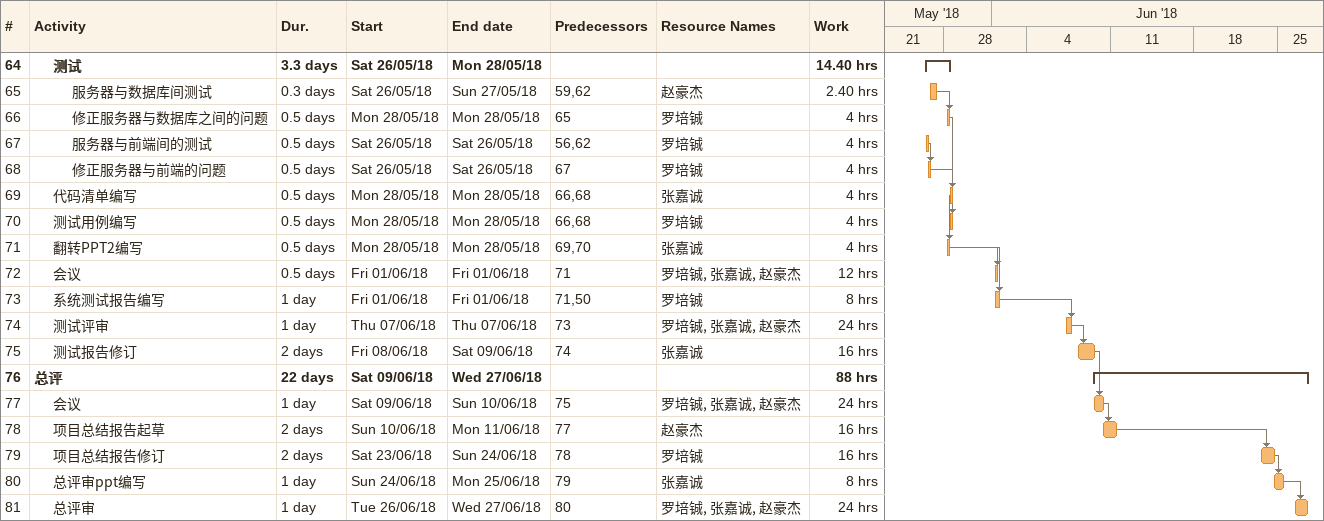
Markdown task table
| ID | Level | Task | Duration | Start | Finish | Predecessors | Resources | Work (h) |
|---|---|---|---|---|---|---|---|---|
| 64 | 2 | **测试** | 3.3d | 2018-05-26 | 2018-05-28 |  |  | 14.40 |
| 65 | 3 | 服务器与数据库间测试 | 0.3d | 2018-05-26 | 2018-05-27 | 59, 62 | 赵豪杰 | 2.40 |
| 66 | 3 | 修正服务器与数据库之间的问题 | 0.5d | 2018-05-28 | 2018-05-28 | 65 | 罗培铖 | 4 |
| 67 | 3 | 服务器与前端间的测试 | 0.5d | 2018-05-26 | 2018-05-26 | 56, 62 | 罗培铖 | 4 |
| 68 | 3 | 修正服务器与前端的问题 | 0.5d | 2018-05-26 | 2018-05-26 | 67 | 罗培铖 | 4 |
| 69 | 2 | 代码清单编写 | 0.5d | 2018-05-28 | 2018-05-28 | 66, 68 | 张嘉诚 | 4 |
| 70 | 2 | 测试用例编写 | 0.5d | 2018-05-28 | 2018-05-28 | 66, 68 | 罗培铖 | 4 |
| 71 | 2 | 翻转PPT2编写 | 0.5d | 2018-05-28 | 2018-05-28 | 69, 70 | 张嘉诚 | 4 |
| 72 | 2 | 会议 | 0.5d | 2018-06-01 | 2018-06-01 | 71 | 罗培铖, 张嘉诚, 赵豪杰 | 12 |
| 73 | 2 | 系统测试报告编写 | 1d | 2018-06-01 | 2018-06-01 | 71, 50 | 罗培铖 | 8 |
| 74 | 2 | 测试评审 | 1d | 2018-06-07 | 2018-06-07 | 73 | 罗培铖, 张嘉诚, 赵豪杰 | 24 |
| 75 | 2 | 测试报告修订 | 2d | 2018-06-08 | 2018-06-09 | 74 | 张嘉诚 | 16 |
| 76 | 1 | **总评** | 22d | 2018-06-09 | 2018-06-27 |  |  | 88 |
| 77 | 2 | 会议 | 1d | 2018-06-09 | 2018-06-10 | 75 | 罗培铖, 张嘉诚, 赵豪杰 | 24 |
| 78 | 2 | 项目总结报告起草 | 2d | 2018-06-10 | 2018-06-11 | 77 | 赵豪杰 | 16 |
| 79 | 2 | 项目总结报告修订 | 2d | 2018-06-23 | 2018-06-24 | 78 | 罗培铖 | 16 |
| 80 | 2 | 总评审ppt编写 | 1d | 2018-06-24 | 2018-06-25 | 79 | 张嘉诚 | 8 |
| 81 | 2 | 总评审 | 1d | 2018-06-26 | 2018-06-27 | 80 | 罗培铖, 张嘉诚, 赵豪杰 | 24 |
